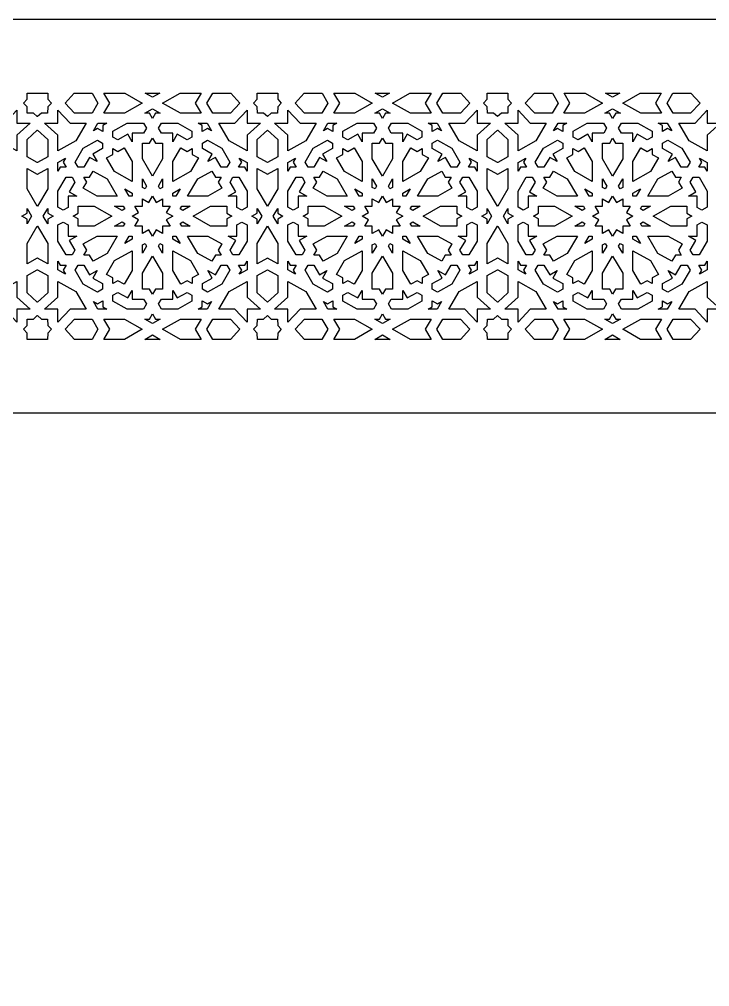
# Model space of a CAD drawing. Extents: x -500 to 500, y -400 to 400.
# Drawn here: x -7.3 to 273.2, y 7 to 400 of the extents above; entities that cross this region are included whole.
import ezdxf

# ---------------------------------------------------------------- set-up
doc = ezdxf.new("R2010")
doc.units = 0
doc.header["$MEASUREMENT"] = 0
doc.layers.add('LAYER_1', color=18, linetype='CONTINUOUS')

msp = doc.modelspace()

# ---------------------------------------------------------------- linework, layer by layer
at = {"layer": 'LAYER_1'}
for points in [[(-500, -400), (500, -400), (500, 400), (-500, 400)], [(4.22, 367.57), (5.68, 366), (4.22, 364.42), (4.14, 361.87), (1.62, 361.87), (0.06, 360.47), (0.01, 360.51), (-0.03, 360.47), (-1.59, 361.87), (-4.11, 361.87), (-4.19, 364.42), (-5.65, 366), (-4.19, 367.57), (-4.19, 370), (4.22, 370)], [(24.63, 366), (22.21, 361.87), (15.1, 361.87), (11.27, 366), (14.99, 370), (22.28, 370)], [(42.65, 366), (35.38, 361.87), (26.98, 361.87), (29.4, 366), (27.05, 370), (35.59, 370)], [(46.78, 368.34), (43.85, 370), (49.72, 370)], [(64.17, 366), (66.59, 361.87), (58.19, 361.87), (50.91, 366), (57.98, 370), (66.52, 370)], [(82.3, 366), (78.46, 361.87), (71.36, 361.87), (68.93, 366), (71.29, 370), (78.58, 370)], [(97.68, 367.57), (99.14, 366), (97.68, 364.42), (97.59, 361.87), (95.08, 361.87), (93.51, 360.47), (91.95, 361.87), (89.43, 361.87), (89.35, 364.42), (87.89, 366), (89.35, 367.57), (89.35, 370), (97.68, 370)], [(118.09, 366), (115.67, 361.87), (108.56, 361.87), (104.73, 366), (108.45, 370), (115.74, 370)], [(136.11, 366), (128.83, 361.87), (120.43, 361.87), (122.86, 366), (120.5, 370), (129.05, 370)], [(140.24, 368.34), (137.31, 370), (143.17, 370)], [(157.62, 366), (160.05, 361.87), (151.65, 361.87), (144.37, 366), (151.43, 370), (159.98, 370)], [(175.75, 366), (171.92, 361.87), (164.82, 361.87), (162.39, 366), (164.75, 370), (172.03, 370)], [(191.22, 367.57), (192.68, 366), (191.22, 364.42), (191.14, 361.87), (188.62, 361.87), (187.05, 360.47), (187.01, 360.51), (186.97, 360.47), (185.41, 361.87), (182.89, 361.87), (182.81, 364.42), (181.35, 366), (182.81, 367.57), (182.81, 370), (191.22, 370)], [(211.63, 366), (209.21, 361.87), (202.1, 361.87), (198.27, 366), (201.99, 370), (209.28, 370)], [(229.65, 366), (222.38, 361.87), (213.97, 361.87), (216.4, 366), (214.05, 370), (222.59, 370)], [(233.78, 368.34), (230.85, 370), (236.72, 370)], [(251.16, 366), (253.59, 361.87), (245.19, 361.87), (237.91, 366), (244.97, 370), (253.52, 370)], [(269.3, 366), (265.46, 361.87), (258.36, 361.87), (255.93, 366), (258.29, 370), (265.58, 370)], [(-8.32, 357.81), (-2.91, 357.81), (-8.32, 352.96), (-8.32, 346.54), (-15.6, 350.66), (-19.8, 357.81), (-13.26, 357.81), (-8.32, 363.12)], [(13.28, 357.81), (19.82, 357.81), (15.62, 350.66), (8.35, 346.54), (8.35, 352.96), (2.94, 357.81), (8.35, 357.81), (8.35, 363.12)], [(49.93, 361.87), (48.02, 361.87), (46.78, 359.77), (45.55, 361.87), (43.64, 361.87), (46.78, 363.65)], [(85.22, 357.81), (90.63, 357.81), (85.22, 352.96), (85.22, 346.54), (77.94, 350.66), (73.74, 357.81), (80.29, 357.81), (85.22, 363.12)], [(106.74, 357.81), (113.28, 357.81), (109.08, 350.66), (101.8, 346.54), (101.8, 352.96), (96.4, 357.81), (101.8, 357.81), (101.8, 363.12)], [(143.39, 361.87), (141.48, 361.87), (140.24, 359.77), (139, 361.87), (137.09, 361.87), (140.24, 363.65)], [(178.68, 357.81), (184.09, 357.81), (178.68, 352.96), (178.68, 346.54), (171.4, 350.66), (167.2, 357.81), (173.74, 357.81), (178.68, 363.12)], [(200.28, 357.81), (206.82, 357.81), (202.62, 350.66), (195.35, 346.54), (195.35, 352.96), (189.94, 357.81), (195.35, 357.81), (195.35, 363.12)], [(236.93, 361.87), (235.02, 361.87), (233.78, 359.77), (232.55, 361.87), (230.63, 361.87), (233.78, 363.65)], [(272.22, 357.81), (277.63, 357.81), (272.22, 352.96), (272.22, 346.54), (264.94, 350.66), (260.74, 357.81), (267.28, 357.81), (272.22, 363.12)], [(26.57, 356.87), (26.57, 354.45), (24.43, 355.66), (22.77, 354.72), (24.59, 357.81), (28.22, 357.81)], [(44.35, 355.74), (43.18, 353.76), (38.53, 353.76), (38.53, 350.3), (36.77, 353.29), (32.74, 351.01), (30.73, 352.15), (30.73, 354.55), (36.48, 357.81), (43.13, 357.81)], [(62.84, 354.55), (62.84, 352.15), (60.82, 351.01), (56.79, 353.29), (55.03, 350.3), (55.03, 353.76), (50.38, 353.76), (49.22, 355.74), (50.44, 357.81), (57.08, 357.81)], [(70.79, 354.72), (69.14, 355.66), (67, 354.45), (67, 356.87), (65.34, 357.81), (68.98, 357.81)], [(120.03, 356.87), (120.03, 354.45), (117.89, 355.66), (116.23, 354.72), (118.05, 357.81), (121.68, 357.81)], [(137.81, 355.74), (136.64, 353.76), (131.99, 353.76), (131.99, 350.3), (130.23, 353.29), (126.2, 351.01), (124.19, 352.15), (124.19, 354.55), (129.94, 357.81), (136.59, 357.81)], [(156.3, 354.55), (156.3, 352.15), (154.28, 351.01), (150.25, 353.29), (148.49, 350.3), (148.49, 353.76), (143.84, 353.76), (142.68, 355.74), (143.9, 357.81), (150.54, 357.81)], [(164.25, 354.72), (162.6, 355.66), (160.45, 354.45), (160.45, 356.87), (158.8, 357.81), (162.43, 357.81)], [(213.57, 356.87), (213.57, 354.45), (211.43, 355.66), (209.77, 354.72), (211.59, 357.81), (215.22, 357.81)], [(231.35, 355.74), (230.18, 353.76), (225.53, 353.76), (225.53, 350.3), (223.77, 353.29), (219.74, 351.01), (217.73, 352.15), (217.73, 354.55), (223.48, 357.81), (230.13, 357.81)], [(249.84, 354.55), (249.84, 352.15), (247.82, 351.01), (243.79, 353.29), (242.03, 350.3), (242.03, 353.76), (237.38, 353.76), (236.22, 355.74), (237.44, 357.81), (244.08, 357.81)], [(257.79, 354.72), (256.14, 355.66), (254, 354.45), (254, 356.87), (252.34, 357.81), (255.97, 357.81)], [(4.22, 351.25), (4.22, 344.15), (0.1, 341.81), (0.06, 341.84), (0.01, 341.81), (-0.03, 341.84), (-0.07, 341.81), (-4.19, 344.15), (-4.19, 351.25), (-0.07, 354.94), (-0.03, 354.9), (0.01, 354.94), (0.06, 354.9), (0.1, 354.94)], [(97.68, 351.25), (97.68, 344.15), (93.55, 341.81), (93.51, 341.84), (93.47, 341.81), (89.35, 344.15), (89.35, 351.25), (93.47, 354.94), (93.51, 354.9), (93.55, 354.94)], [(191.22, 351.25), (191.22, 344.15), (187.1, 341.81), (187.05, 341.84), (187.01, 341.81), (186.97, 341.84), (186.93, 341.81), (182.81, 344.15), (182.81, 351.25), (186.93, 354.94), (186.97, 354.9), (187.01, 354.94), (187.05, 354.9), (187.1, 354.94)], [(26.51, 349.76), (26.51, 347.48), (22.48, 345.19), (24.24, 342.2), (21.2, 343.93), (18.87, 339.97), (16.54, 339.97), (15.32, 342.04), (18.65, 347.7), (24.4, 350.96)], [(47.96, 349.7), (50.9, 349.7), (50.9, 343.28), (46.78, 336.26), (42.66, 343.28), (42.66, 349.7), (45.6, 349.7), (46.78, 351.71)], [(74.92, 347.7), (78.24, 342.04), (77.02, 339.97), (74.7, 339.97), (72.37, 343.93), (69.32, 342.2), (71.08, 345.19), (67.05, 347.48), (67.05, 349.76), (69.17, 350.96)], [(119.97, 349.76), (119.97, 347.48), (115.94, 345.19), (117.7, 342.2), (114.65, 343.93), (112.33, 339.97), (110, 339.97), (108.78, 342.04), (112.1, 347.7), (117.86, 350.96)], [(141.42, 349.7), (144.36, 349.7), (144.36, 343.28), (140.24, 336.26), (136.12, 343.28), (136.12, 349.7), (139.06, 349.7), (140.24, 351.71)], [(168.38, 347.7), (171.7, 342.04), (170.48, 339.97), (168.15, 339.97), (165.83, 343.93), (162.78, 342.2), (164.54, 345.19), (160.51, 347.48), (160.51, 349.76), (162.63, 350.96)], [(213.51, 349.76), (213.51, 347.48), (209.48, 345.19), (211.24, 342.2), (208.2, 343.93), (205.87, 339.97), (203.54, 339.97), (202.32, 342.04), (205.64, 347.7), (211.4, 350.96)], [(234.96, 349.7), (237.9, 349.7), (237.9, 343.28), (233.78, 336.26), (229.66, 343.28), (229.66, 349.7), (232.6, 349.7), (233.78, 351.71)], [(261.92, 347.7), (265.24, 342.04), (264.02, 339.97), (261.7, 339.97), (259.37, 343.93), (256.32, 342.2), (258.08, 345.19), (254.05, 347.48), (254.05, 349.76), (256.17, 350.96)], [(38.53, 342.19), (38.53, 334.09), (31.4, 338.14), (28.13, 343.71), (30.67, 345.15), (30.67, 347.47), (32.71, 346.31), (35.26, 347.75)], [(60.85, 346.31), (62.89, 347.47), (62.89, 345.15), (65.44, 343.71), (62.17, 338.14), (55.03, 334.09), (55.03, 342.19), (58.3, 347.75)], [(131.99, 342.19), (131.99, 334.09), (124.85, 338.14), (121.58, 343.71), (124.13, 345.15), (124.13, 347.47), (126.17, 346.31), (128.72, 347.75)], [(154.31, 346.31), (156.35, 347.47), (156.35, 345.15), (158.9, 343.71), (155.63, 338.14), (148.49, 334.09), (148.49, 342.19), (151.76, 347.75)], [(225.53, 342.19), (225.53, 334.09), (218.39, 338.14), (215.12, 343.71), (217.67, 345.15), (217.67, 347.47), (219.71, 346.31), (222.26, 347.75)], [(247.85, 346.31), (249.89, 347.47), (249.89, 345.15), (252.44, 343.71), (249.17, 338.14), (242.03, 334.09), (242.03, 342.19), (245.3, 347.75)], [(10.54, 342.01), (11.77, 339.91), (9.3, 339.91), (8.35, 338.29), (8.35, 341.85), (11.49, 343.64)], [(85.22, 341.85), (85.22, 338.29), (84.26, 339.91), (81.79, 339.91), (83.03, 342.01), (82.07, 343.64)], [(104, 342.01), (105.23, 339.91), (102.76, 339.91), (101.8, 338.29), (101.8, 341.85), (104.95, 343.64)], [(178.68, 341.85), (178.68, 338.29), (177.72, 339.91), (175.25, 339.91), (176.49, 342.01), (175.53, 343.64)], [(197.54, 342.01), (198.77, 339.91), (196.3, 339.91), (195.35, 338.29), (195.35, 341.85), (198.49, 343.64)], [(272.22, 341.85), (272.22, 338.29), (271.26, 339.91), (268.79, 339.91), (270.03, 342.01), (269.07, 343.64)], [(4.22, 331.12), (0.1, 324.11), (0.06, 324.18), (0.01, 324.11), (-0.03, 324.18), (-0.07, 324.11), (-4.19, 331.12), (-4.19, 339.47), (-0.07, 337.13), (-0.03, 337.15), (0.01, 337.13), (0.06, 337.15), (0.1, 337.13), (4.22, 339.47)], [(28.37, 335.17), (32.49, 328.16), (24.25, 328.16), (18.59, 331.37), (20.06, 333.88), (18.88, 335.88), (21.24, 335.88), (22.71, 338.38)], [(72.33, 335.88), (74.69, 335.88), (73.51, 333.88), (74.98, 331.37), (69.31, 328.16), (61.07, 328.16), (65.19, 335.17), (70.86, 338.38)], [(97.68, 331.12), (93.55, 324.11), (93.51, 324.18), (93.47, 324.11), (89.35, 331.12), (89.35, 339.47), (93.47, 337.13), (93.51, 337.15), (93.55, 337.13), (97.68, 339.47)], [(121.83, 335.17), (125.95, 328.16), (117.71, 328.16), (112.05, 331.37), (113.52, 333.88), (112.34, 335.88), (114.7, 335.88), (116.17, 338.38)], [(165.79, 335.88), (168.14, 335.88), (166.97, 333.88), (168.44, 331.37), (162.77, 328.16), (154.53, 328.16), (158.65, 335.17), (164.32, 338.38)], [(191.22, 331.12), (187.1, 324.11), (187.05, 324.18), (187.01, 324.11), (186.97, 324.18), (186.93, 324.11), (182.81, 331.12), (182.81, 339.47), (186.93, 337.13), (186.97, 337.15), (187.01, 337.13), (187.05, 337.15), (187.1, 337.13), (191.22, 339.47)], [(215.37, 335.17), (219.49, 328.16), (211.25, 328.16), (205.59, 331.37), (207.06, 333.88), (205.88, 335.88), (208.24, 335.88), (209.71, 338.38)], [(259.33, 335.88), (261.69, 335.88), (260.51, 333.88), (261.98, 331.37), (256.31, 328.16), (248.07, 328.16), (252.19, 335.17), (257.86, 338.38)], [(15.27, 333.85), (12.95, 329.89), (15.99, 328.16), (12.48, 328.16), (12.48, 323.59), (10.46, 322.45), (8.35, 323.65), (8.35, 330.17), (11.67, 335.83), (14.11, 335.83)], [(44.4, 332.21), (43.76, 331.13), (42.66, 331.75), (42.66, 335.16)], [(50.9, 331.75), (49.8, 331.13), (49.17, 332.21), (50.9, 335.16)], [(85.22, 330.17), (85.22, 323.65), (83.11, 322.45), (81.09, 323.59), (81.09, 328.16), (77.57, 328.16), (80.62, 329.89), (78.29, 333.85), (79.46, 335.83), (81.9, 335.83)], [(108.73, 333.85), (106.41, 329.89), (109.45, 328.16), (105.93, 328.16), (105.93, 323.59), (103.92, 322.45), (101.8, 323.65), (101.8, 330.17), (105.13, 335.83), (107.57, 335.83)], [(137.86, 332.21), (137.22, 331.13), (136.12, 331.75), (136.12, 335.16)], [(144.36, 331.75), (143.26, 331.13), (142.63, 332.21), (144.36, 335.16)], [(178.68, 330.17), (178.68, 323.65), (176.56, 322.45), (174.55, 323.59), (174.55, 328.16), (171.03, 328.16), (174.08, 329.89), (171.75, 333.85), (172.91, 335.83), (175.36, 335.83)], [(202.27, 333.85), (199.95, 329.89), (202.99, 328.16), (199.47, 328.16), (199.47, 323.59), (197.46, 322.45), (195.35, 323.65), (195.35, 330.17), (198.67, 335.83), (201.11, 335.83)], [(231.4, 332.21), (230.76, 331.13), (229.66, 331.75), (229.66, 335.16)], [(237.9, 331.75), (236.8, 331.13), (236.17, 332.21), (237.9, 335.16)], [(272.22, 330.17), (272.22, 323.65), (270.1, 322.45), (268.09, 323.59), (268.09, 328.16), (264.57, 328.16), (267.62, 329.89), (265.29, 333.85), (266.46, 335.83), (268.9, 335.83)], [(38.53, 329.41), (38.53, 328.16), (37.26, 328.16), (35.52, 331.12)], [(56.31, 328.16), (55.03, 328.16), (55.03, 329.41), (58.04, 331.12)], [(131.99, 329.41), (131.99, 328.16), (130.72, 328.16), (128.98, 331.12)], [(149.76, 328.16), (148.49, 328.16), (148.49, 329.41), (151.5, 331.12)], [(225.53, 329.41), (225.53, 328.16), (224.26, 328.16), (222.52, 331.12)], [(243.3, 328.16), (242.03, 328.16), (242.03, 329.41), (245.04, 331.12)], [(48.29, 325.59), (50.9, 327.07), (50.9, 324.1), (53.92, 324.1), (52.41, 321.54), (55.03, 320.06), (52.41, 318.58), (53.92, 316.01), (50.9, 316.01), (50.9, 313.05), (48.29, 314.53), (46.78, 311.96), (45.27, 314.53), (42.66, 313.05), (42.66, 316.01), (39.65, 316.01), (41.15, 318.58), (38.54, 320.06), (41.15, 321.54), (39.65, 324.1), (42.66, 324.1), (42.66, 327.07), (45.27, 325.59), (46.78, 328.15)], [(141.75, 325.59), (144.36, 327.07), (144.36, 324.1), (147.38, 324.1), (145.87, 321.54), (148.48, 320.06), (145.87, 318.58), (147.38, 316.01), (144.36, 316.01), (144.36, 313.05), (141.75, 314.53), (140.24, 311.96), (138.73, 314.53), (136.12, 313.05), (136.12, 316.01), (133.1, 316.01), (134.61, 318.58), (132, 320.06), (134.61, 321.54), (133.1, 324.1), (136.12, 324.1), (136.12, 327.07), (138.73, 325.59), (140.24, 328.15)], [(235.29, 325.59), (237.9, 327.07), (237.9, 324.1), (240.92, 324.1), (239.41, 321.54), (242.02, 320.06), (239.41, 318.58), (240.92, 316.01), (237.9, 316.01), (237.9, 313.05), (235.29, 314.53), (233.78, 311.96), (232.27, 314.53), (229.66, 313.05), (229.66, 316.01), (226.64, 316.01), (228.15, 318.58), (225.54, 320.06), (228.15, 321.54), (226.64, 324.1), (229.66, 324.1), (229.66, 327.07), (232.27, 325.59), (233.78, 328.15)], [(-2.37, 320.06), (-4.19, 316.96), (-4.19, 318.84), (-6.33, 320.06), (-4.19, 321.27), (-4.19, 323.15)], [(4.22, 321.27), (6.36, 320.06), (4.22, 318.84), (4.22, 316.96), (2.4, 320.06), (4.22, 323.15)], [(30.28, 320.06), (23.15, 316.01), (16.61, 316.01), (16.61, 318.9), (14.56, 320.06), (16.61, 321.21), (16.61, 324.1), (23.15, 324.1)], [(35.51, 323.02), (34.41, 322.4), (31.4, 324.1), (34.88, 324.1)], [(59.15, 322.4), (58.05, 323.02), (58.69, 324.1), (62.16, 324.1)], [(76.96, 321.21), (79, 320.06), (76.96, 318.9), (76.96, 316.01), (70.42, 316.01), (63.28, 320.06), (70.42, 324.1), (76.96, 324.1)], [(91.17, 320.06), (89.35, 316.96), (89.35, 318.84), (87.21, 320.06), (89.35, 321.27), (89.35, 323.15)], [(97.68, 321.27), (99.82, 320.06), (97.68, 318.84), (97.68, 316.96), (95.86, 320.06), (97.68, 323.15)], [(123.74, 320.06), (116.6, 316.01), (110.06, 316.01), (110.06, 318.9), (108.02, 320.06), (110.06, 321.21), (110.06, 324.1), (116.6, 324.1)], [(128.97, 323.02), (127.87, 322.4), (124.86, 324.1), (128.34, 324.1)], [(152.61, 322.4), (151.51, 323.02), (152.15, 324.1), (155.62, 324.1)], [(170.42, 321.21), (172.46, 320.06), (170.42, 318.9), (170.42, 316.01), (163.88, 316.01), (156.74, 320.06), (163.88, 324.1), (170.42, 324.1)], [(184.62, 320.06), (182.81, 316.96), (182.81, 318.84), (180.67, 320.06), (182.81, 321.27), (182.81, 323.15)], [(191.22, 321.27), (193.36, 320.06), (191.22, 318.84), (191.22, 316.96), (189.4, 320.06), (191.22, 323.15)], [(217.28, 320.06), (210.14, 316.01), (203.6, 316.01), (203.6, 318.9), (201.56, 320.06), (203.6, 321.21), (203.6, 324.1), (210.14, 324.1)], [(222.51, 323.02), (221.41, 322.4), (218.4, 324.1), (221.88, 324.1)], [(246.15, 322.4), (245.05, 323.02), (245.69, 324.1), (249.16, 324.1)], [(263.96, 321.21), (266, 320.06), (263.96, 318.9), (263.96, 316.01), (257.42, 316.01), (250.28, 320.06), (257.42, 324.1), (263.96, 324.1)], [(4.22, 308.99), (4.22, 300.64), (0.1, 302.98), (0.06, 302.96), (0.01, 302.98), (-0.03, 302.96), (-0.07, 302.98), (-4.19, 300.64), (-4.19, 308.99), (-0.07, 316), (-0.03, 315.93), (0.01, 316), (0.06, 315.93), (0.1, 316)], [(12.48, 316.52), (12.48, 311.95), (15.99, 311.95), (12.95, 310.22), (15.27, 306.26), (14.11, 304.28), (11.67, 304.28), (8.35, 309.94), (8.35, 316.46), (10.46, 317.66)], [(35.51, 317.09), (34.88, 316.01), (31.4, 316.01), (34.41, 317.71)], [(62.16, 316.01), (58.69, 316.01), (58.05, 317.09), (59.15, 317.71)], [(85.22, 316.46), (85.22, 309.94), (81.9, 304.28), (79.46, 304.28), (78.29, 306.26), (80.62, 310.22), (77.57, 311.95), (81.09, 311.95), (81.09, 316.52), (83.11, 317.66)], [(97.68, 308.99), (97.68, 300.64), (93.55, 302.98), (93.51, 302.96), (93.47, 302.98), (89.35, 300.64), (89.35, 308.99), (93.47, 316), (93.51, 315.93), (93.55, 316)], [(105.93, 316.52), (105.93, 311.95), (109.45, 311.95), (106.41, 310.22), (108.73, 306.26), (107.57, 304.28), (105.13, 304.28), (101.8, 309.94), (101.8, 316.46), (103.92, 317.66)], [(128.97, 317.09), (128.34, 316.01), (124.86, 316.01), (127.87, 317.71)], [(155.62, 316.01), (152.15, 316.01), (151.51, 317.09), (152.61, 317.71)], [(178.68, 316.46), (178.68, 309.94), (175.36, 304.28), (172.91, 304.28), (171.75, 306.26), (174.08, 310.22), (171.03, 311.95), (174.55, 311.95), (174.55, 316.52), (176.56, 317.66)], [(191.22, 308.99), (191.22, 300.64), (187.1, 302.98), (187.05, 302.96), (187.01, 302.98), (186.97, 302.96), (186.93, 302.98), (182.81, 300.64), (182.81, 308.99), (186.93, 316), (186.97, 315.93), (187.01, 316), (187.05, 315.93), (187.1, 316)], [(199.47, 316.52), (199.47, 311.95), (202.99, 311.95), (199.95, 310.22), (202.27, 306.26), (201.11, 304.28), (198.67, 304.28), (195.35, 309.94), (195.35, 316.46), (197.46, 317.66)], [(222.51, 317.09), (221.88, 316.01), (218.4, 316.01), (221.41, 317.71)], [(249.16, 316.01), (245.69, 316.01), (245.05, 317.09), (246.15, 317.71)], [(272.22, 316.46), (272.22, 309.94), (268.9, 304.28), (266.46, 304.28), (265.29, 306.26), (267.62, 310.22), (264.57, 311.95), (268.09, 311.95), (268.09, 316.52), (270.1, 317.66)], [(28.37, 304.94), (22.71, 301.73), (21.24, 304.23), (18.88, 304.23), (20.06, 306.23), (18.59, 308.74), (24.25, 311.95), (32.49, 311.95)], [(38.53, 310.7), (35.52, 309), (37.26, 311.95), (38.53, 311.95)], [(58.04, 309), (55.03, 310.7), (55.03, 311.95), (56.31, 311.95)], [(74.98, 308.74), (73.51, 306.23), (74.69, 304.23), (72.33, 304.23), (70.86, 301.73), (65.19, 304.94), (61.07, 311.95), (69.31, 311.95)], [(121.83, 304.94), (116.17, 301.73), (114.7, 304.23), (112.34, 304.23), (113.52, 306.23), (112.05, 308.74), (117.71, 311.95), (125.95, 311.95)], [(131.99, 310.7), (128.98, 309), (130.72, 311.95), (131.99, 311.95)], [(151.5, 309), (148.49, 310.7), (148.49, 311.95), (149.76, 311.95)], [(168.44, 308.74), (166.97, 306.23), (168.14, 304.23), (165.79, 304.23), (164.32, 301.73), (158.65, 304.94), (154.53, 311.95), (162.77, 311.95)], [(215.37, 304.94), (209.71, 301.73), (208.24, 304.23), (205.88, 304.23), (207.06, 306.23), (205.59, 308.74), (211.25, 311.95), (219.49, 311.95)], [(225.53, 310.7), (222.52, 309), (224.26, 311.95), (225.53, 311.95)], [(245.04, 309), (242.03, 310.7), (242.03, 311.95), (243.3, 311.95)], [(261.98, 308.74), (260.51, 306.23), (261.69, 304.23), (259.33, 304.23), (257.86, 301.73), (252.19, 304.94), (248.07, 311.95), (256.31, 311.95)], [(44.4, 307.91), (42.66, 304.95), (42.66, 308.36), (43.76, 308.99)], [(50.9, 308.36), (50.9, 304.95), (49.17, 307.91), (49.8, 308.99)], [(137.86, 307.91), (136.12, 304.95), (136.12, 308.36), (137.22, 308.99)], [(144.36, 308.36), (144.36, 304.95), (142.63, 307.91), (143.26, 308.99)], [(231.4, 307.91), (229.66, 304.95), (229.66, 308.36), (230.76, 308.99)], [(237.9, 308.36), (237.9, 304.95), (236.17, 307.91), (236.8, 308.99)], [(38.53, 297.92), (35.26, 292.36), (32.71, 293.8), (30.67, 292.65), (30.67, 294.96), (28.13, 296.41), (31.4, 301.97), (38.53, 306.02)], [(50.9, 296.84), (50.9, 290.41), (47.96, 290.41), (46.78, 288.41), (45.6, 290.41), (42.66, 290.41), (42.66, 296.84), (46.78, 303.85)], [(62.17, 301.97), (65.44, 296.41), (62.89, 294.96), (62.89, 292.65), (60.85, 293.8), (58.3, 292.36), (55.03, 297.92), (55.03, 306.02)], [(131.99, 297.92), (128.72, 292.36), (126.17, 293.8), (124.13, 292.65), (124.13, 294.96), (121.58, 296.41), (124.85, 301.97), (131.99, 306.02)], [(144.36, 296.84), (144.36, 290.41), (141.42, 290.41), (140.24, 288.41), (139.06, 290.41), (136.12, 290.41), (136.12, 296.84), (140.24, 303.85)], [(155.63, 301.97), (158.9, 296.41), (156.35, 294.96), (156.35, 292.65), (154.31, 293.8), (151.76, 292.36), (148.49, 297.92), (148.49, 306.02)], [(225.53, 297.92), (222.26, 292.36), (219.71, 293.8), (217.67, 292.65), (217.67, 294.96), (215.12, 296.41), (218.39, 301.97), (225.53, 306.02)], [(237.9, 296.84), (237.9, 290.41), (234.96, 290.41), (233.78, 288.41), (232.6, 290.41), (229.66, 290.41), (229.66, 296.84), (233.78, 303.85)], [(249.17, 301.97), (252.44, 296.41), (249.89, 294.96), (249.89, 292.65), (247.85, 293.8), (245.3, 292.36), (242.03, 297.92), (242.03, 306.02)], [(9.3, 300.2), (11.77, 300.2), (10.54, 298.1), (11.49, 296.47), (8.35, 298.26), (8.35, 301.83)], [(21.2, 296.19), (24.24, 297.91), (22.48, 294.92), (26.51, 292.64), (26.51, 290.35), (24.4, 289.15), (18.65, 292.41), (15.32, 298.07), (16.54, 300.14), (18.87, 300.14)], [(78.24, 298.07), (74.92, 292.41), (69.17, 289.15), (67.05, 290.35), (67.05, 292.64), (71.08, 294.92), (69.32, 297.91), (72.37, 296.19), (74.7, 300.14), (77.02, 300.14)], [(85.22, 298.26), (82.07, 296.47), (83.03, 298.1), (81.79, 300.2), (84.26, 300.2), (85.22, 301.83)], [(102.76, 300.2), (105.23, 300.2), (104, 298.1), (104.95, 296.47), (101.8, 298.26), (101.8, 301.83)], [(114.65, 296.19), (117.7, 297.91), (115.94, 294.92), (119.97, 292.64), (119.97, 290.35), (117.86, 289.15), (112.1, 292.41), (108.78, 298.07), (110, 300.14), (112.33, 300.14)], [(171.7, 298.07), (168.38, 292.41), (162.63, 289.15), (160.51, 290.35), (160.51, 292.64), (164.54, 294.92), (162.78, 297.91), (165.83, 296.19), (168.15, 300.14), (170.48, 300.14)], [(178.68, 298.26), (175.53, 296.47), (176.49, 298.1), (175.25, 300.2), (177.72, 300.2), (178.68, 301.83)], [(196.3, 300.2), (198.77, 300.2), (197.54, 298.1), (198.49, 296.47), (195.35, 298.26), (195.35, 301.83)], [(208.2, 296.19), (211.24, 297.91), (209.48, 294.92), (213.51, 292.64), (213.51, 290.35), (211.4, 289.15), (205.64, 292.41), (202.32, 298.07), (203.54, 300.14), (205.87, 300.14)], [(265.24, 298.07), (261.92, 292.41), (256.17, 289.15), (254.05, 290.35), (254.05, 292.64), (258.08, 294.92), (256.32, 297.91), (259.37, 296.19), (261.7, 300.14), (264.02, 300.14)], [(272.22, 298.26), (269.07, 296.47), (270.03, 298.1), (268.79, 300.2), (271.26, 300.2), (272.22, 301.83)], [(4.22, 295.96), (4.22, 288.86), (0.1, 285.17), (0.06, 285.21), (0.01, 285.17), (-0.03, 285.21), (-0.07, 285.17), (-4.19, 288.86), (-4.19, 295.96), (-0.07, 298.3), (-0.03, 298.27), (0.01, 298.3), (0.06, 298.27), (0.1, 298.3)], [(97.68, 295.96), (97.68, 288.86), (93.55, 285.17), (93.51, 285.21), (93.47, 285.17), (89.35, 288.86), (89.35, 295.96), (93.47, 298.3), (93.51, 298.27), (93.55, 298.3)], [(191.22, 295.96), (191.22, 288.86), (187.1, 285.17), (187.05, 285.21), (187.01, 285.17), (186.97, 285.21), (186.93, 285.17), (182.81, 288.86), (182.81, 295.96), (186.93, 298.3), (186.97, 298.27), (187.01, 298.3), (187.05, 298.27), (187.1, 298.3)], [(-8.32, 287.15), (-2.91, 282.3), (-8.32, 282.3), (-8.32, 276.99), (-13.26, 282.3), (-19.8, 282.3), (-15.6, 289.45), (-8.32, 293.57)], [(15.62, 289.45), (19.82, 282.3), (13.28, 282.3), (8.35, 276.99), (8.35, 282.3), (2.94, 282.3), (8.35, 287.15), (8.35, 293.57)], [(85.22, 287.15), (90.63, 282.3), (85.22, 282.3), (85.22, 276.99), (80.29, 282.3), (73.74, 282.3), (77.94, 289.45), (85.22, 293.57)], [(109.08, 289.45), (113.28, 282.3), (106.74, 282.3), (101.8, 276.99), (101.8, 282.3), (96.4, 282.3), (101.8, 287.15), (101.8, 293.57)], [(178.68, 287.15), (184.09, 282.3), (178.68, 282.3), (178.68, 276.99), (173.74, 282.3), (167.2, 282.3), (171.4, 289.45), (178.68, 293.57)], [(202.62, 289.45), (206.82, 282.3), (200.28, 282.3), (195.35, 276.99), (195.35, 282.3), (189.94, 282.3), (195.35, 287.15), (195.35, 293.57)], [(272.22, 287.15), (277.63, 282.3), (272.22, 282.3), (272.22, 276.99), (267.28, 282.3), (260.74, 282.3), (264.94, 289.45), (272.22, 293.57)], [(38.53, 286.35), (43.18, 286.35), (44.35, 284.37), (43.13, 282.3), (36.48, 282.3), (30.73, 285.56), (30.73, 287.96), (32.74, 289.1), (36.77, 286.82), (38.53, 289.81)], [(56.79, 286.82), (60.82, 289.1), (62.84, 287.96), (62.84, 285.56), (57.08, 282.3), (50.44, 282.3), (49.22, 284.37), (50.38, 286.35), (55.03, 286.35), (55.03, 289.81)], [(131.99, 286.35), (136.64, 286.35), (137.81, 284.37), (136.59, 282.3), (129.94, 282.3), (124.19, 285.56), (124.19, 287.96), (126.2, 289.1), (130.23, 286.82), (131.99, 289.81)], [(150.25, 286.82), (154.28, 289.1), (156.3, 287.96), (156.3, 285.56), (150.54, 282.3), (143.9, 282.3), (142.68, 284.37), (143.84, 286.35), (148.49, 286.35), (148.49, 289.81)], [(225.53, 286.35), (230.18, 286.35), (231.35, 284.37), (230.13, 282.3), (223.48, 282.3), (217.73, 285.56), (217.73, 287.96), (219.74, 289.1), (223.77, 286.82), (225.53, 289.81)], [(243.79, 286.82), (247.82, 289.1), (249.84, 287.96), (249.84, 285.56), (244.08, 282.3), (237.44, 282.3), (236.22, 284.37), (237.38, 286.35), (242.03, 286.35), (242.03, 289.81)], [(26.57, 283.24), (28.22, 282.3), (24.59, 282.3), (22.77, 285.39), (24.43, 284.45), (26.57, 285.67)], [(69.14, 284.45), (70.79, 285.39), (68.98, 282.3), (65.34, 282.3), (67, 283.24), (67, 285.67)], [(120.03, 283.24), (121.68, 282.3), (118.05, 282.3), (116.23, 285.39), (117.89, 284.45), (120.03, 285.67)], [(162.6, 284.45), (164.25, 285.39), (162.43, 282.3), (158.8, 282.3), (160.45, 283.24), (160.45, 285.67)], [(213.57, 283.24), (215.22, 282.3), (211.59, 282.3), (209.77, 285.39), (211.43, 284.45), (213.57, 285.67)], [(256.14, 284.45), (257.79, 285.39), (255.97, 282.3), (252.34, 282.3), (254, 283.24), (254, 285.67)], [(1.62, 278.24), (4.14, 278.24), (4.22, 275.69), (5.68, 274.11), (4.22, 272.54), (4.14, 270), (-4.11, 270), (-4.19, 272.54), (-5.65, 274.11), (-4.19, 275.69), (-4.11, 278.24), (-1.59, 278.24), (-0.03, 279.64), (0.01, 279.61), (0.06, 279.64)], [(48.02, 278.24), (49.93, 278.24), (46.78, 276.46), (43.64, 278.24), (45.55, 278.24), (46.78, 280.35)], [(95.08, 278.24), (97.59, 278.24), (97.68, 275.69), (99.14, 274.11), (97.68, 272.54), (97.6, 270), (89.43, 270), (89.35, 272.54), (87.89, 274.11), (89.35, 275.69), (89.43, 278.24), (91.95, 278.24), (93.51, 279.64)], [(141.48, 278.24), (143.39, 278.24), (140.24, 276.46), (137.09, 278.24), (139, 278.24), (140.24, 280.35)], [(188.62, 278.24), (191.14, 278.24), (191.22, 275.69), (192.68, 274.11), (191.22, 272.54), (191.14, 270), (182.89, 270), (182.81, 272.54), (181.35, 274.11), (182.81, 275.69), (182.89, 278.24), (185.41, 278.24), (186.97, 279.64), (187.01, 279.61), (187.05, 279.64)], [(235.02, 278.24), (236.93, 278.24), (233.78, 276.46), (230.63, 278.24), (232.55, 278.24), (233.78, 280.35)], [(24.63, 274.11), (22.22, 270), (15.09, 270), (11.27, 274.11), (15.1, 278.24), (22.21, 278.24)], [(42.65, 274.11), (35.4, 270), (26.98, 270), (29.4, 274.11), (26.98, 278.24), (35.38, 278.24)], [(64.17, 274.11), (66.58, 270), (58.17, 270), (50.91, 274.11), (58.19, 278.24), (66.59, 278.24)], [(82.3, 274.11), (78.48, 270), (71.35, 270), (68.93, 274.11), (71.36, 278.24), (78.46, 278.24)], [(118.09, 274.11), (115.67, 270), (108.55, 270), (104.73, 274.11), (108.56, 278.24), (115.67, 278.24)], [(136.11, 274.11), (128.86, 270), (120.44, 270), (122.86, 274.11), (120.43, 278.24), (128.83, 278.24)], [(157.62, 274.11), (160.04, 270), (151.62, 270), (144.37, 274.11), (151.65, 278.24), (160.05, 278.24)], [(175.75, 274.11), (171.93, 270), (164.81, 270), (162.39, 274.11), (164.82, 278.24), (171.92, 278.24)], [(211.63, 274.11), (209.21, 270), (202.09, 270), (198.27, 274.11), (202.1, 278.24), (209.21, 278.24)], [(229.65, 274.11), (222.4, 270), (213.98, 270), (216.4, 274.11), (213.97, 278.24), (222.38, 278.24)], [(251.16, 274.11), (253.58, 270), (245.16, 270), (237.91, 274.11), (245.19, 278.24), (253.59, 278.24)], [(269.3, 274.11), (265.47, 270), (258.35, 270), (255.93, 274.11), (258.36, 278.24), (265.46, 278.24)], [(49.91, 270), (43.66, 270), (46.78, 271.77)], [(143.36, 270), (137.12, 270), (140.24, 271.77)], [(236.91, 270), (230.66, 270), (233.78, 271.77)], [(340, -240), (340, 240), (-340, 240), (-340, -240)]]:
    msp.add_lwpolyline(points, close=True, dxfattribs=at)

doc.saveas('drawing.dxf')
